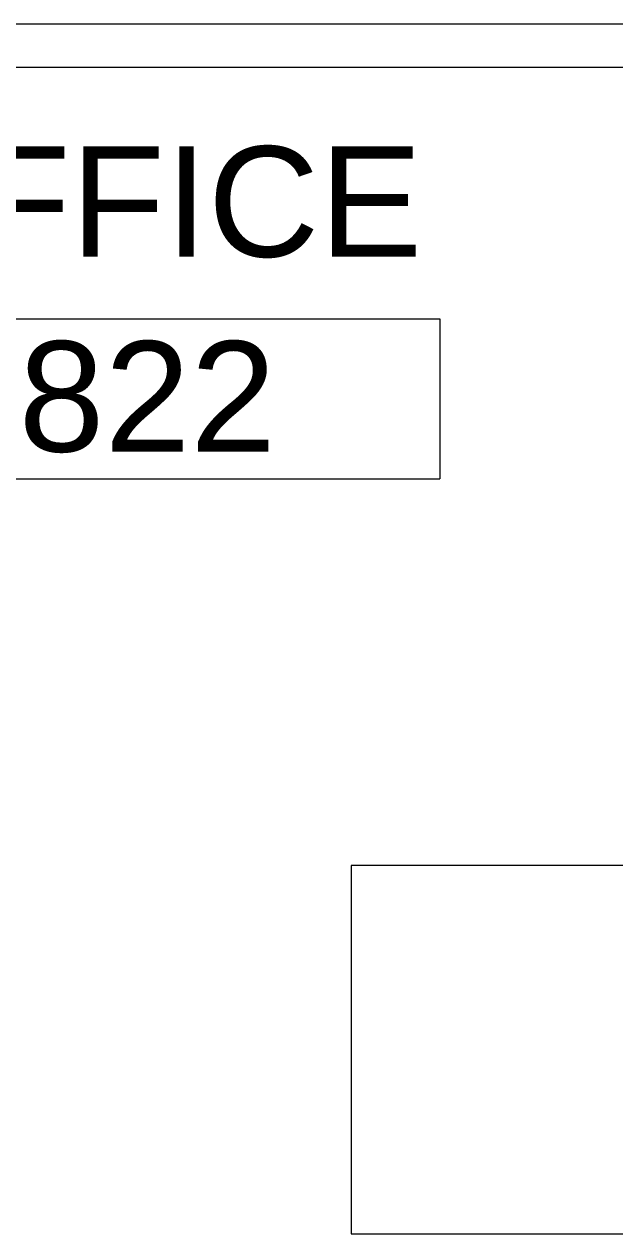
# Model space of a CAD drawing. Header units: inches. Extents: x 1 to 4637, y -664 to 702.
# Drawn here: x 1528.1 to 1576.2, y -374 to -275.4 of the extents above; entities that cross this region are included whole.
import ezdxf

# ---------------------------------------------------------------- set-up
doc = ezdxf.new("R2010")
doc.units = ezdxf.units.IN
doc.header["$MEASUREMENT"] = 0
for name, color, linetype, lineweight in [('A-AREA-IDEN', 2, 'Continuous', 20), ('I-FURN', 30, 'Continuous', 9), ('I-WALL', 2, 'Continuous', 9)]:
    doc.layers.add(name, color=color, linetype=linetype, lineweight=lineweight)
doc.styles.add('Arial', font='arial.ttf', dxfattribs={"height": 9})

# ---------------------------------------------------------------- blocks, each defined once
blk = doc.blocks.new('Desk - Group 1 - No Side Chairs-V14-New Construction - Tel_Data_Elec Plan')
at = {"layer": 'I-FURN'}
for p, q in [((72, 30), (0, 30)), ((72, 0), (72, 30)), ((9.648, 0), (72, 0))]:
    blk.add_line(p, q, dxfattribs=at)
blk = doc.blocks.new('FORM Room Tag - Name _ Number-2260771-New Construction - Tel_Data_Elec Plan')
at = {"layer": 'A-AREA-IDEN'}
for p, q in [((-0.2444, -0.0231), (-0.2444, -0.1589)), ((-0.2444, -0.0231), (0.2515, -0.0231)), ((0.2515, -0.0231), (0.2515, -0.1589)), ((-0.2444, -0.1589), (0.2515, -0.1589))]:
    blk.add_line(p, q, dxfattribs=at)

msp = doc.modelspace()

# ---------------------------------------------------------------- linework, layer by layer
at = {"layer": 'I-WALL', "color": 250, "lineweight": 20}
for p, q in [((1630.751, -275.39), (1478.501, -275.39)), ((1510.501, -278.89), (1627.251, -278.89))]:
    msp.add_line(p, q, dxfattribs=at)

# ---------------------------------------------------------------- block references
at = {"layer": 'A-AREA-IDEN', "xscale": 95.99999999999994, "yscale": 95.99999999999994, "zscale": 95.99999999999994}
msp.add_blockref('FORM Room Tag - Name _ Number-2260771-New Construction - Tel_Data_Elec Plan', (1537.811, -297.177), dxfattribs=at)
at = {"layer": 'I-FURN', "rotation": 180}
msp.add_blockref('Desk - Group 1 - No Side Chairs-V14-New Construction - Tel_Data_Elec Plan', (1626.751, -343.951), dxfattribs=at)

# ---------------------------------------------------------------- texts
at = {"layer": 'A-AREA-IDEN', "lineweight": 9, "char_height": 9, "attachment_point": 1, "style": 'Arial'}
for s, insert, width in [('OFFICE', (1514.445, -285.342), 56.358), ('822', (1527.665, -301.22), 25.452)]:
    msp.add_mtext(s, dxfattribs=dict(at, insert=insert, width=width))

doc.saveas('drawing.dxf')
